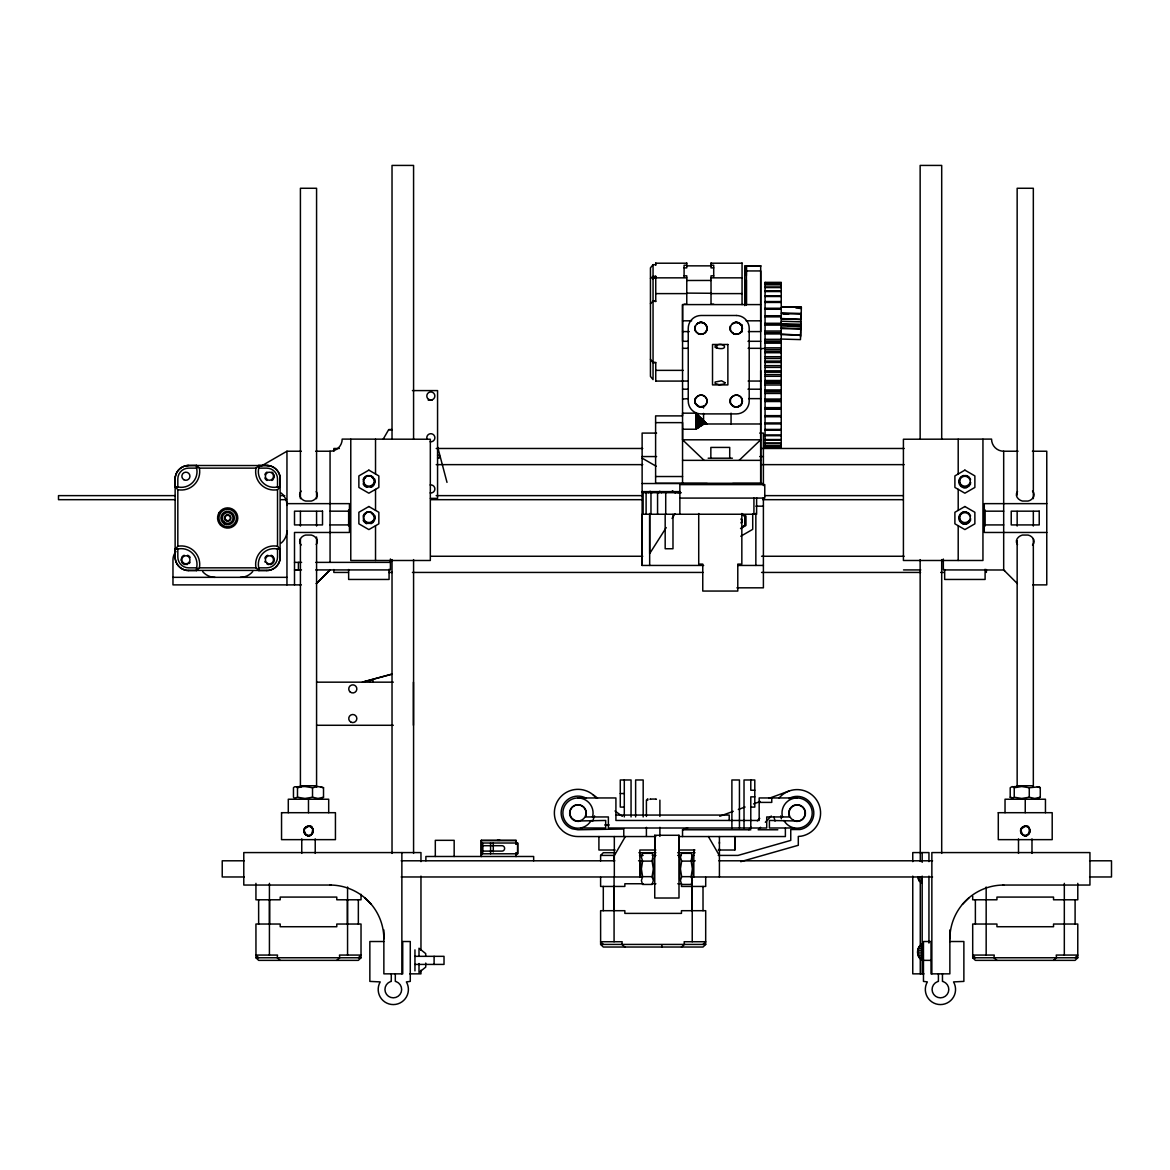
<?xml version="1.0" encoding="UTF-8"?>
<svg xmlns="http://www.w3.org/2000/svg" width="1170" height="1170" viewBox="0 0 1170 1170"><rect width="100%" height="100%" fill="white"/><g stroke="black" fill="none" stroke-linecap="round" stroke-linejoin="round"><path stroke-width="1.5" d="M703.667 565.446L642.125 565.446L642.125 514.244L756.624 514.244L756.624 497.747M649.672 565.446L649.672 514.244M654.747 835.278L654.747 898.019L678.995 898.019L678.995 835.278L654.747 835.278L654.747 856.952M704.106 460.351L682.549 439.803L682.549 422.633L655.609 422.633M682.549 415.379L682.549 413.171L696.018 413.171L706.797 423.979L696.018 422.633L696.018 413.171L696.018 414.443L706.797 423.979L696.018 420.981M682.549 399.072L687.931 398.634M760.69 304.595L682.549 304.595L682.549 341.304L688.004 341.304M693.81 853.617L693.81 850.02L693.81 876.973M682.549 429.229L696.018 429.229L696.018 422.633M719.418 850.151L719.418 848.718M719.418 843.511L719.418 842.064M734.818 850.02L734.833 836.55L734.833 850.02L718.248 850.02M741.517 514.507L745.246 516.657L745.231 525.257L741.517 527.407M746.401 304.595L746.401 265.824L760.69 265.751L760.705 483.268L655.609 483.268L655.609 415.891L682.549 415.891M752.719 513.82L752.719 529.337L740.785 536.24M760.69 370.568L760.705 483.268M280.113 477.155L280.113 558.821A13.47 13.47 0 0 1 268.515 570.419L186.849 570.419A13.47 13.47 0 0 1 175.237 558.821L175.149 549.271L177.825 546.273L177.825 489.689L175.149 486.705L175.237 477.155M186.849 465.558L196.399 465.455L199.383 468.132L255.967 468.132L258.965 465.455L266.833 465.455A13.484 13.484 0 0 1 280.23 478.881L280.215 486.705L277.524 489.689L277.524 546.273L280.215 549.271L280.215 557.154M482.493 853.793L482.523 851.102L502.047 851.102A2.691 2.603 -90 0 0 504.621 848.396A2.691 2.603 -90 0 0 502.018 845.705L482.523 845.705L482.493 843.014L517.666 843.014L517.666 853.793L482.493 853.793L482.493 843.014M800.909 323.754L800.821 327.161M800.543 336.975L800.646 333.318M800.66 332.66L800.689 331.563M800.719 330.627L800.806 327.819M801.07 318.313L801.201 313.472L781.443 312.916M801.348 308.514L795.966 308.032M800.967 321.823L781.209 321.267M781.633 306.686L801.377 307.257L781.619 306.891M801.377 307.257L800.47 339.607L780.712 339.051M922.179 960.16C916.008 957.294 916.008 946.91 922.179 944.044M188.516 570.521L196.399 570.521L197.013 564.788A15.722 15.722 0 0 0 180.867 548.642L175.149 549.271L177.825 548.979L177.825 557.066A10.779 10.779 0 0 0 188.604 567.845L196.692 567.845L196.692 570.521M258.965 465.455L258.336 471.174A15.722 15.722 0 0 0 274.482 487.334L280.215 486.705L277.524 486.998L277.524 478.91A10.779 10.779 0 0 0 266.745 468.132L258.672 468.132L258.672 465.455M642.593 861.105L641.394 868.886L642.593 876.666L641.394 880.557L642.593 884.447L652.099 884.447L653.313 880.557L652.099 876.666L653.313 868.886L652.099 861.105L653.035 855.402L652.099 853.325L642.593 853.325L641.394 857.215L642.593 861.105L652.099 861.105M681.642 861.105L680.443 868.886L681.642 876.666L680.443 880.557L681.642 884.447L691.163 884.447L692.362 880.557L691.163 876.666L692.362 868.886L691.163 861.105L692.084 855.402L691.163 853.325L681.642 853.325L680.443 857.215L681.642 861.105L691.163 861.105M592.517 816.952L592.854 815.695A15.122 15.122 0 0 0 574.485 798.364A15.122 15.122 0 0 0 565.841 822.101A15.122 15.122 0 0 0 591.069 820.638L591.142 820.462M594.55 815.87L592.561 821.355M316.207 544.503C319.41 540.569 315.505 535.977 311.366 535.056L305.648 535.056C301.158 535.918 297.414 541.227 301.231 545.001M1017.52 491.59C1014.317 495.524 1018.236 500.116 1022.375 501.053L1028.079 501.053C1032.583 500.19 1036.313 494.866 1032.51 491.093M383.219 439.101L388.689 429.639L391.804 429.639M614.323 855.636L625.336 836.55M666.227 527.582L649.672 553.6L649.672 513.469M672.063 518.412L674.988 513.82M705.261 332.499C710.848 327.322 702.044 318.532 696.867 324.119A5.923 5.923 0 0 1 705.261 324.119A5.923 5.923 0 0 1 705.261 332.499A5.923 5.923 0 0 1 696.867 332.499L694.775 330.408L694.775 326.211M740.551 332.543C746.138 327.351 737.349 318.562 732.171 324.148A5.923 5.923 0 0 1 740.551 324.148A5.923 5.923 0 0 1 740.551 332.543A5.923 5.923 0 0 1 732.171 332.543L731.06 331.417M653.05 264.683L650.447 267.871L650.447 376.418L653.05 379.606L653.05 264.683L655.741 264.683M301.231 491.093C297.414 494.866 301.158 500.19 305.648 501.053L311.366 501.053C315.505 500.116 319.41 495.524 316.207 491.59M1032.51 545.001C1036.327 541.213 1032.554 535.977 1028.079 535.056L1022.375 535.056C1018.266 536.05 1014.317 540.555 1017.52 544.503M748.815 829.779L751.242 827.234M757.312 820.887L759.725 818.342M760.544 827.278L758.16 829.779L777.831 829.779M765.326 822.276L771.293 816.016M358.342 957.762L361.018 955.071L339.476 955.071L339.768 957.762L336.784 960.365M703.009 944.424L705.685 941.733L684.143 941.733L684.435 944.424L681.452 947.027M1075.098 957.762L1077.775 955.071L1077.789 924.037L1053.541 924.037L1053.541 926.728L996.942 926.728L996.942 924.037L972.694 924.037L972.709 957.762L975.385 960.365L1075.098 960.365L1077.775 957.762L1077.775 955.071L1056.232 955.071L1056.525 957.762L1053.541 960.365M364.733 478.208L367.117 475.81L370.583 475.81L372.981 478.208M364.733 514.581L367.117 512.197L370.583 512.197L372.981 514.581M316.339 583.64L330.057 569.922L316.368 583.611M970.734 482.537L969.009 484.278A5.397 5.397 0 0 1 961.067 484.614A5.397 5.397 0 0 1 961.418 476.687M969.009 485.141L966.61 487.539L963.144 487.539L960.745 485.141M655.843 799.359C659.032 798.949 647.288 798.949 650.462 799.359M600.605 860.886L600.605 855.416L603.296 852.711L614.879 852.711M970.734 518.924L969.009 520.65A5.397 5.397 0 0 1 961.067 521.001A5.397 5.397 0 0 1 961.418 513.06M969.009 521.513L966.61 523.911L963.144 523.911L960.745 521.513M962.471 904.308L969.126 897.668M696.018 429.229L703.843 423.979L760.69 423.979M361.018 957.762L358.342 960.365L258.643 960.365L255.967 957.762L255.937 924.037L280.2 924.037L280.2 926.728L336.784 926.728L336.784 924.037L361.033 924.037L361.018 957.762L255.967 957.762M705.685 944.424L703.009 947.027L603.296 947.027L600.62 944.424L600.605 910.699L624.853 910.699L624.853 913.39L681.452 913.39L681.452 910.699L705.7 910.699L705.685 944.424L600.62 944.424M739.133 460.351L760.705 439.803L682.549 439.803M650.447 303.688L653.05 301.26L655.741 301.26L653.05 301.041L655.741 301.538L655.741 276.354L653.05 276.398L650.447 278.475M765.18 348.294L760.442 348.777M196.399 570.521L199.383 567.845L255.967 567.845L258.965 570.521L266.833 570.521M296.405 786.796L297.487 787.732L297.487 797.238L294.548 798.174L293.465 797.238L293.465 787.732L294.548 786.796L305.004 786.532L312.522 787.732L318.021 786.532L323.52 787.732L323.52 797.238L321.501 798.452M1013.161 798.174L1014.244 797.238L1014.244 787.732L1012.225 786.532L1010.207 787.732L1010.207 797.238L1013.161 798.174L1010.207 797.238M1014.244 787.732L1021.746 786.532L1029.264 787.732L1039.194 786.796L1040.276 787.732L1040.276 797.238L1038.258 798.452M301.319 451.225L286.957 451.225L262.972 465.075A12.928 12.928 0 0 0 261.129 466.377M743.242 526.412L745.231 525.257L745.246 516.657M740.508 528.577L745.963 525.432L745.963 515.999L743.242 514.434M696.018 428.717L698.914 427.445M704.033 406.209L699.528 406.794L694.775 403.167L694.775 398.97L696.867 396.879A5.923 5.923 0 0 1 705.261 396.879A5.923 5.923 0 0 1 705.261 405.259A5.923 5.923 0 0 1 696.867 405.259M682.534 836.55L682.534 829.779L687.594 827.936M719.74 816.25L733.268 811.322M738.343 809.479L745.1 807.022M753.568 803.936L760.324 801.479M768.778 798.408L789.077 791.022M323.52 797.238L318.021 798.452L312.522 797.238L305.004 798.452L297.487 797.238M1040.276 797.238L1034.763 798.452L1029.264 797.238L1021.746 798.452L1014.244 797.238M696.018 427.357L701.795 425.544M320.58 786.796L323.52 787.732M740.727 861.676L798.306 845.281L798.306 836.448L801.187 836.184A23.473 23.473 0 0 0 817.435 801.333A23.473 23.473 0 0 0 779.132 797.984M446.998 482.376L437.712 447.203M392.125 674.022L362.247 682.168L392.155 674.154M297.487 787.732L301.524 786.796M696.018 425.865L703.068 424.637M1013.161 786.796L1015.706 786.532M696.018 424.271L703.755 424.066M297.897 569.922L294.504 569.995L301.465 569.922M794.488 827.965L769.407 828.009L769.407 820.462L794.255 820.931A8.351 8.351 0 0 0 805.399 814.042A8.351 8.351 0 0 0 796.141 804.784A8.351 8.351 0 0 0 789.253 815.929L789.253 816.952L766.716 816.952L766.716 828.009L608.371 828.009L608.371 816.952L585.819 816.952L585.819 815.929A8.351 8.351 0 0 0 578.945 804.784A8.351 8.351 0 0 0 569.673 814.042A8.351 8.351 0 0 0 580.832 820.931L605.68 820.462L605.68 828.009L580.598 827.965M655.741 263.206L686.775 263.206M711.024 263.206L742.058 263.206M686.775 265.224L684.084 265.224L684.084 276.705M711.024 265.224L713.715 265.224L713.715 276.705M686.775 265.853L711.024 265.868M746.401 265.926L760.69 265.795M746.401 266.16L760.69 266.16M684.084 267.871L686.775 267.871L686.775 262.987M713.715 267.871L711.024 267.871L711.024 262.987M746.401 270.943L760.69 270.943L760.69 331.593L748.332 331.593M684.084 275.827L686.775 275.827L686.775 304.2L684.084 304.2M713.715 275.827L711.024 275.827L711.024 304.2L713.715 304.2M655.741 277.846L686.775 277.846M711.024 277.846L742.058 277.846M686.775 280.493L711.024 280.449M765.063 282.365L781.238 282.35L781.238 446.955L765.063 446.955L765.063 282.35M765.063 282.804L781.238 282.804M765.063 282.95L781.238 282.95M765.063 284.383L781.238 284.383M765.063 284.705L781.238 284.705M765.063 287.103L781.238 287.103M765.063 287.571L781.238 287.571M765.063 290.906L781.238 290.906M765.063 291.535L781.238 291.535M686.775 293.1L711.024 293.275M655.741 293.611L686.775 293.611M711.024 293.611L742.058 293.611M765.063 295.747L781.238 295.747M765.063 296.507L781.238 296.507M765.063 301.553L781.238 301.553M765.063 302.445L781.238 302.445M765.063 308.251L781.238 308.251M765.063 309.26L781.238 309.26M765.063 315.739L781.238 315.739M765.063 316.119L781.238 316.119M765.063 316.851L781.238 316.851M682.549 320.814L691.631 320.814M746.153 320.814L760.69 320.814M765.063 323.286L781.238 323.286M765.063 323.914L781.238 323.914M765.063 325.114L781.238 325.114M765.063 331.037L781.238 331.037M682.549 331.593L689.262 331.593M765.063 332.646L781.238 332.66M765.063 333.933L781.238 333.933M765.063 339.315L781.238 339.315M765.063 341.026L781.238 341.026M747.981 341.304L760.69 341.304M765.063 341.859L781.238 341.859M765.063 343.176L781.238 343.176M765.063 347.841L781.238 347.841M682.549 348.324L687.945 348.324M748.127 348.324L760.69 348.324M765.063 349.581L781.238 349.581M765.063 351.38L781.238 351.38M765.063 352.726L781.238 352.726M765.063 356.718L781.238 356.718M765.063 358.473L781.238 358.473M765.063 361.077L781.238 361.077M765.063 362.451L781.238 362.451M765.063 365.64L781.238 365.64M765.063 367.395L781.238 367.395M655.741 370.363L683.119 370.363M765.063 370.832L781.238 370.832M765.063 372.206L781.238 372.206M765.063 374.561L781.238 374.561M765.063 376.301L781.238 376.301M765.063 380.499L781.238 380.499M682.549 381.054L687.945 381.054M748.127 381.054L760.69 381.054M655.741 381.084L683.119 381.084M765.063 381.844L781.238 381.844M765.063 383.292L781.238 383.292M765.063 385.003L781.238 385.003M682.549 389.2L688.004 389.2M747.981 389.2L760.69 389.2M765.063 389.946L781.238 389.946M412.425 390.59L437.565 390.59L437.565 498.376L430.384 498.376M765.063 391.248L781.238 391.248M765.063 391.804L781.238 391.804M765.063 393.456L781.238 393.456M748.624 398.634L760.69 398.634M765.063 399.043L781.238 399.043M428.132 400.023L432.183 400.023M765.063 399.994L781.238 399.994M765.063 400.286L781.238 400.286M765.063 401.529L781.238 401.529M765.063 407.643L781.238 407.643M765.063 408.813L781.238 408.813M765.063 409.032L781.238 409.032M765.063 415.657L781.238 415.657M765.063 415.964L781.238 415.964M765.063 416.725L781.238 416.725M765.063 422.94L781.238 422.94M765.063 423.906L781.238 423.906M765.063 429.419L781.238 429.419M765.063 430.253L781.238 430.253M656.604 433.09L642.125 433.09L642.125 565.446M759.769 433.09L763.396 433.09L763.396 485.594M765.063 434.977L781.238 434.977M765.063 435.693L781.238 435.693M765.063 439.554L781.238 439.554M765.063 440.125L781.238 440.125M765.063 443.094L781.238 443.094M765.063 443.503L781.238 443.503M765.063 445.521L781.238 445.521M765.063 445.77L781.238 445.77M765.063 446.867L781.238 446.808M339.329 448.476L333.845 448.476L333.845 451.357M436.205 448.476L642.754 448.476M761.568 448.476L904.132 448.476M315.681 451.225L330.057 451.225A12.124 12.124 0 0 0 342.181 439.101L430.326 439.233L430.326 560.488L350.781 560.488L350.781 439.233M982.946 439.233L982.946 560.488L903.415 560.488L903.415 439.233L991.56 439.101A12.124 12.124 0 0 0 1003.684 451.225L1018.046 451.225M1032.408 451.225L1046.77 451.225L1046.77 584.883L1032.7 584.883M437.565 455.291L439.452 455.291L439.452 457.982L437.565 457.982M642.125 456.563L656.604 456.563M759.769 456.563L763.396 456.563M708.157 458.201L732.405 458.201M682.549 460.351L760.705 460.351M436.205 464.636L642.754 464.636M761.568 464.636L904.132 464.636M655.609 476.526L682.549 476.526M642.125 483.532L707.28 483.532M732.625 483.532L763.396 483.532M175.149 486.998L177.825 486.998L177.825 478.91A10.779 10.779 0 0 1 188.604 468.132L196.692 468.132L196.692 465.455M642.125 491.619L680.136 491.619M642.125 492.687L681.115 492.687M671.916 491.795L680.633 492.965M175.266 495.627L58.5 495.627L58.5 499.678L175.266 499.678M281.092 495.627L284.749 495.627M436.176 495.627L642.359 495.627M764.595 495.627L903.269 495.627M679.858 498.084L764.77 498.084L764.77 484.614L679.858 484.614L679.858 514.244M281.092 499.678L286.562 499.678M430.706 499.678L642.359 499.678M762.767 499.678L903.269 499.678M286.957 503.641L349.45 503.641L349.45 532.467L294.504 532.467L294.504 584.883M1046.77 503.641L984.277 503.641L984.277 532.467L1046.77 532.467M755.849 506.171L763.396 506.171M330.057 511.173L349.45 511.173M984.277 511.173L1003.684 511.173M330.057 524.92L349.45 524.92M984.277 524.92L1003.684 524.92M175.149 548.979L177.825 548.979M430.721 556.262L642.754 556.262M761.568 556.262L904.132 556.262M294.504 562.375L301.611 562.375M315.812 562.375L390.414 562.375M737.846 565.446L763.396 565.446M258.672 570.521L258.672 567.845L266.745 567.845A10.779 10.779 0 0 0 277.524 557.066L277.524 548.979L280.215 548.979M315.695 569.922L390.414 569.922L390.414 558.953M903.518 569.922L920.79 569.922M348.47 572.437L333.845 572.437L333.845 569.541M388.689 572.437L392.345 572.437M412.44 572.437L703.068 572.437M761.568 572.437L920.585 572.437M940.68 572.437L944.336 572.437M172.97 577.337L286.957 577.337M301.363 584.883L172.97 584.883L172.97 559.816A12.928 12.928 0 0 1 175.997 551.509M736.91 587.823L763.396 587.823L763.396 497.659M316.602 682.168L393.325 682.168M316.602 725.283L393.325 725.283M300.412 785.743L316.573 785.743M1017.154 785.743L1033.329 785.743M754.796 790.233L750.789 790.233L750.789 779.981M620.275 793.538L624.297 793.538M754.796 796.843L750.789 796.843L750.789 828.009M577.965 797.955L615.917 797.955L615.917 820.462L759.169 820.462L759.169 797.955L797.106 797.955M759.169 802.401L771.761 802.401L771.761 797.955M624.297 807.095L620.275 807.095L620.275 779.981L631.054 779.981L631.054 816.938M750.789 807.095L754.796 807.095L754.796 779.981L744.018 779.981L744.018 828.009M615.917 815.066L729.202 815.066L729.202 820.462M604.729 824.952L609.234 824.952M682.534 829.779L750.862 829.779M655.814 836.55L577.965 836.55A23.605 23.605 0 0 1 562.799 831.022L559.889 828.111A23.605 23.605 0 0 1 562.799 794.854A23.605 23.605 0 0 1 596.056 797.764M678.892 836.55L785.377 836.55L785.377 828.214M481.411 840.586L516.175 840.586M615.098 850.02L598.908 850.02L598.908 836.55M655.814 850.02L639.844 850.02L639.917 876.973M678.892 850.02L694.922 850.02M638.908 852.711L655.887 852.711M677.693 852.711L695.024 852.711M600.605 855.416L614.074 855.416L614.074 860.886M639.522 855.416L643.164 855.416M652.246 855.416L655.887 855.416M677.693 855.416L681.32 855.416M693.985 855.416L692.23 855.416L692.23 860.886M718.234 855.416L738.036 855.416L790.759 840.396L790.759 829.53L800.002 829.53A16.702 16.702 0 0 0 812.814 807.358A16.702 16.702 0 0 0 788.755 798.613M244.15 860.798L222.227 860.798L222.227 876.973L244.15 876.973M401.178 860.798L614.82 860.798M638.557 860.798L642.213 860.798M691.514 860.798L695.17 860.798M718.906 860.798L932.548 860.798M1089.592 860.798L1111.5 860.798L1111.5 876.973L1089.592 876.973M642.593 876.666L652.099 876.666M681.642 876.666L691.163 876.666M401.178 876.973L642.213 876.973M691.514 876.973L932.548 876.973M922.179 877.164L917.733 877.164L919.254 881.025L922.179 883.35M918.216 878.977L922.179 878.977M919.02 880.688L922.179 880.688M922.179 882.048L920.278 882.048L920.278 945.345L922.179 945.345M643.12 883.745L624.853 883.745L624.853 886.45L600.605 886.45L600.605 877.324M652.246 883.745L655.887 883.745M677.796 883.745L681.452 883.745L681.452 886.45L705.7 886.45L705.7 877.324M331.066 885.046L243.784 885.046L243.784 852.579L420.966 852.579L420.966 861.632M1002.675 885.046L1089.943 885.046L1089.943 852.579L931.861 852.579L931.861 973.849M383.862 941.514L369.852 941.514L369.852 981.396L380.206 981.908A15.122 15.122 0 0 0 393.296 1004.577A15.122 15.122 0 0 0 406.385 981.908L410.275 981.396L410.275 941.514L402.729 941.514L402.729 973.849L383.862 973.849L383.862 929.945M949.865 941.514L963.875 941.514L963.875 981.396L953.535 981.908A15.122 15.122 0 0 1 940.431 1004.577A15.122 15.122 0 0 1 927.342 981.908L923.466 981.396L923.466 941.514L931.013 941.514L931.013 973.849L949.865 973.849L949.865 929.945M919.02 946.706L922.179 946.706M918.216 948.417L922.179 948.417M917.733 950.23L922.179 950.23M917.572 952.102L922.179 952.102M917.733 953.974L922.179 953.974M918.216 955.788L922.179 955.788M414.955 956.329L444.015 956.329L444.015 964.416L414.955 964.416M919.02 957.484L922.179 957.484M972.709 957.762L1077.775 957.762M922.179 958.859L920.278 958.859L920.278 973.849M923.466 960.365L931.013 960.365M409.734 973.849L420.966 973.849L420.966 970.222M923.993 973.849L912.761 973.849L912.761 876.111M388.689 429.639L392.257 429.639M277.524 486.998L280.215 486.998M781.428 313.56L801.187 314.116M783.213 313.984L788.609 314.13M781.297 318.518L801.026 319.454L781.282 318.898M781.136 323.71L800.894 324.265M781.121 324.499L800.865 325.055M788.273 325.845L800.836 326.518L781.077 325.962M781.019 327.995L800.777 328.551M781.004 328.536L800.763 329.092M780.843 334.035L800.587 335.146L780.829 334.591M268.515 465.558L188.516 465.499A13.484 13.484 0 0 0 175.134 478.881L175.134 557.212M177.825 486.998L175.149 486.705L180.867 487.334A15.722 15.722 0 0 0 197.013 471.174L196.399 465.455M277.524 548.979L280.215 549.271L274.482 548.642A15.722 15.722 0 0 0 258.336 564.788L258.965 570.521L258.672 567.845M653.05 361.925L655.741 362.715L653.05 362.715L650.447 359.278M1037.322 786.796L1040.276 787.732M716.844 348.075C729.934 351.088 724.142 340.66 715.133 345.94L715.133 347.373L716.844 348.075L716.844 344.784M696.018 419.401L706.797 423.979L696.018 413.317M696.018 417.895L706.797 423.979L696.018 413.741M642.125 458.143L656.268 466.303M218.922 512.928L220.092 513.601M696.018 416.549L706.797 423.979L696.018 415.379M593.146 794.854L597.519 798.086M615.025 810.971L622.323 816.338M732.171 332.543L733.4 333.479M731.06 404.147C734.95 410.611 745.466 404.659 741.502 398.107M672.355 490.727L675.236 492.965M996.942 960.365L993.959 957.762L994.251 955.071L972.709 955.071L975.385 957.762M624.853 947.027L621.87 944.424L622.162 941.733L600.62 941.733L603.296 944.424M280.2 960.365L277.217 957.762L277.509 955.071L255.967 955.071L258.643 957.762M1004.781 571.019L1003.684 569.995L943.327 569.922L943.327 559.026M1017.388 583.64L1003.684 569.922L1003.684 451.225M266.029 479.7L266.321 479.992A4.855 4.855 0 0 0 267.023 480.49M364.616 897.668L371.256 904.308M425.661 956.329L425.734 953.638L419.006 948.241L419.006 956.329M708.391 836.55L719.418 855.636M783.929 820.462L784.017 820.638A15.122 15.122 0 0 0 809.231 822.101A15.122 15.122 0 0 0 800.587 798.364A15.122 15.122 0 0 0 782.218 815.695L782.554 816.952M773.999 817.157L775.052 821.106M1077.789 883.35L1077.789 899.788L1053.541 899.788L1053.541 897.083L996.942 897.083L996.942 899.788L972.694 899.788L972.694 896.132M1075.098 899.788L1075.098 924.037M1064.32 883.35L1064.32 955.071M1045.454 812.697L1045.454 799.227L1005.03 799.227L1005.03 812.697M1033.329 498.654L1033.329 188.268L1017.154 188.268L1017.154 495.012M1033.329 511.436L1033.329 526.047M1033.329 538.829L1033.329 787.132M1031.984 838.875L1031.984 853.369M1029.264 787.732L1029.264 797.238M1025.242 799.227L1025.242 812.697M1018.5 838.875L1018.5 853.369M1017.154 511.436L1017.154 526.047M1017.154 540.657L1017.154 787.132M986.383 569.541L986.383 572.437M986.164 887.006L986.164 955.071M985.096 509.93L985.096 526.003M985.096 569.249L985.096 579.457L944.673 579.457L944.673 569.512M975.37 899.788L975.385 924.037M958.201 439.233L958.201 473.996M958.201 489.353L958.201 510.369M958.201 525.725L958.201 560.488M942.464 973.849L942.464 981.396L943.298 981.615A8.351 8.351 0 0 1 947.144 994.456A8.351 8.351 0 0 1 933.733 994.456A8.351 8.351 0 0 1 937.58 981.615L938.413 981.396L938.413 973.849M941.704 439.159L941.704 165.423L920.146 165.423L920.146 439.159M941.704 559.596L941.704 853.398M928.951 861.632L928.951 852.579L912.761 852.579L912.761 861.632M928.951 876.111L928.951 943.078M922.179 852.579L922.179 862.348M922.179 876.111L922.179 973.849M920.146 559.596L920.278 861.442M755.849 513.352L755.849 565.446M753.933 498.084L753.933 514.244M746.401 265.751L746.401 275.564M746.401 280.069L746.401 304.829M744.764 265.678L744.764 305.589M742.058 262.987L742.058 304.58M742.058 324.675L742.058 331.987M741.838 513.513L741.838 564.101L737.787 564.101L737.787 591.055L702.76 591.055L702.76 564.101L698.724 564.101L698.724 513.513M739.44 828.009L739.44 779.981L731.893 779.981L731.893 828.009M731.06 413.156L731.06 423.979M730.08 326.255L730.08 330.437M730.08 403.167L730.08 398.97L732.171 396.879A5.923 5.923 0 0 1 740.551 396.879A5.923 5.923 0 0 1 740.551 405.259A5.923 5.923 0 0 1 732.171 405.259M729.714 458.201L729.714 447.423L710.848 447.423L710.848 458.201M719.418 836.55L719.418 876.973M703.565 406.399L703.565 408.023M703.565 413.434L703.565 422.224M703.009 886.45L703.024 910.699M693.137 860.798L693.137 876.973M692.23 877.324L692.23 941.733M692.055 886.45L692.055 910.699M682.549 304.595L682.549 483.268M679.668 858.107L679.668 879.664M678.995 835.278L678.995 856.952M672.984 514.42L672.984 548.745L665.174 548.745L665.174 514.42M665.715 492.687L665.715 514.244M661.913 945.418L661.913 947.027M659.895 800.163L659.895 816.47M659.895 827.351L659.895 836.404M657.569 492.687L657.569 514.244M655.741 262.987L655.741 265.298M655.741 362.422L655.741 381.303M654.059 858.107L654.059 879.664M650.973 492.687L650.973 514.244M647.77 800.163L647.77 798.817L646.41 800.163L646.41 816.47M646.41 827.351L646.41 836.404M646.103 492.687L646.103 514.244M643.178 816.938L643.178 779.981L635.632 779.981L635.632 816.938M643.134 492.687L643.134 514.244M640.604 860.798L640.604 876.973M624.297 779.981L624.297 816.938M623.785 836.55L623.785 829.004L577.965 829.779L572.203 828.769A16.848 16.848 0 0 1 562.712 805.823A16.848 16.848 0 0 1 586.389 798.349M614.323 836.55L614.323 876.973M614.25 886.45L614.25 910.699M614.074 877.324L614.074 941.733M603.296 886.45L603.296 910.699M533.666 860.798L533.666 856.484L425.88 856.484L425.88 860.798M517.637 843.014L517.637 853.793M516.175 844.126L516.175 840.323L481.148 840.323L481.148 856.484M516.175 852.901L516.175 856.484M515.911 840.586L515.911 844.126M515.911 852.959L515.911 856.484M500.014 840.323L497.323 840.323M493.272 843.014L493.272 851.994M490.581 843.014L490.581 853.793M482.64 845.705L482.596 851.102M481.411 840.323L481.411 856.484M454.165 856.484L454.165 840.323L435.313 840.323L435.313 856.484M434.099 956.329L434.099 964.416M425.734 963.071L425.734 967.107L419.006 972.489L419.006 963.51M420.966 876.111L420.966 950.318M414.955 949.865L414.955 970.881M413.58 439.159L413.58 165.423L392.023 165.423L392.023 439.159M413.58 559.596L413.58 853.398M413.419 682.168L413.419 725.283M401.866 852.579L401.866 973.849M395.314 973.849L395.314 981.396L396.147 981.615A8.351 8.351 0 0 1 399.994 994.456A8.351 8.351 0 0 1 386.597 994.456A8.351 8.351 0 0 1 390.444 981.615L391.277 981.396L391.277 973.849M392.023 559.596L392.023 853.398M389.069 569.249L389.069 579.457L348.645 579.457L348.645 569.512M375.526 439.233L375.526 473.996M375.526 489.353L375.526 510.369M375.526 525.725L375.526 560.488M374.722 479.071L374.722 482.537L372.981 484.278A5.397 5.397 0 0 1 364.192 483.502A5.397 5.397 0 0 1 367.921 475.503M374.722 515.458L374.722 518.924L372.981 520.65A5.397 5.397 0 0 1 364.192 519.889A5.397 5.397 0 0 1 367.921 511.875M373.04 682.168L373.04 680.282L370.334 680.282L370.334 682.168M361.033 894.304L361.033 899.788L336.784 899.788L336.784 897.083L280.2 897.083L280.2 899.788L255.937 899.788L255.937 883.35M358.356 899.788L358.342 924.037M348.645 509.93L348.645 526.003M347.563 887.006L347.563 955.071M347.388 899.788L347.388 924.037M330.057 451.225L330.057 562.375M328.697 812.697L328.697 799.227L288.288 799.227L288.288 812.697M316.573 498.654L316.573 188.268L300.412 188.268L300.412 498.654M316.573 511.436L316.573 526.047M316.573 537.001L316.573 787.132M315.227 838.875L315.227 853.369M312.522 787.732L312.522 797.238M308.485 799.227L308.485 812.697M301.758 838.875L301.758 853.369M300.412 511.436L300.412 526.047M300.412 538.829L300.412 787.132M298.408 562.375L298.408 569.922M286.957 451.225L286.957 584.883M269.597 899.788L269.597 924.037M269.422 883.35L269.422 955.071M258.628 899.788L258.643 924.037M430.136 484.965A4.036 4.036 0 0 1 434.874 488.943A4.036 4.036 0 0 1 430.136 492.921M427.035 439.13A4.036 4.036 0 0 1 430.136 433.763A4.036 4.036 0 0 1 434.874 437.741A4.036 4.036 0 0 1 430.136 441.733M369.793 511.875A5.397 5.397 0 0 1 371.548 512.519M369.793 475.503A5.397 5.397 0 0 1 372.981 477.345M962.179 512.519A5.397 5.397 0 0 1 963.948 511.875M965.82 511.875A5.397 5.397 0 0 1 966.727 512.124M968.336 513.06A5.397 5.397 0 0 1 969.009 513.718M962.179 476.146A5.397 5.397 0 0 1 963.948 475.503M965.82 475.503A5.397 5.397 0 0 1 969.009 477.345M280.23 557.081A13.47 13.47 0 0 1 266.745 570.565M188.604 570.565A13.47 13.47 0 0 1 175.134 557.081M266.745 465.47A13.47 13.47 0 0 1 280.23 478.94M175.134 478.94A13.47 13.47 0 0 1 188.604 465.47M277.524 489.689A18.413 18.413 0 0 1 255.967 468.132M199.383 468.132A18.413 18.413 0 0 1 177.825 489.689M177.825 546.273A18.413 18.413 0 0 1 199.383 567.845M255.967 567.845A18.413 18.413 0 0 1 277.524 546.273M741.312 518.924A4.066 4.066 0 0 1 741.312 522.99M648.253 492.731A9.433 9.433 0 0 1 650.213 491.239M659.646 491.239A9.433 9.433 0 0 1 661.591 492.731M651.222 492.979A7.415 7.415 0 0 1 658.637 492.979M741.18 519.012A3.905 3.905 0 0 1 741.18 522.917M781.414 818.795A16.702 16.702 0 0 1 780.653 815.973M329.969 885.046A53.893 53.893 0 0 1 383.862 938.94M949.865 938.94A53.893 53.893 0 0 1 1003.758 885.046M961.418 522.186A5.397 5.397 0 0 1 960.965 514.347A5.397 5.397 0 0 1 968.804 514.347A5.397 5.397 0 0 1 968.336 522.186M961.418 485.799A5.397 5.397 0 0 1 960.965 477.974A5.397 5.397 0 0 1 968.804 477.974A5.397 5.397 0 0 1 968.336 485.799M372.323 477.55A5.397 5.397 0 0 1 372.777 485.374A5.397 5.397 0 0 1 364.938 485.374A5.397 5.397 0 0 1 365.391 477.55M372.323 513.922A5.397 5.397 0 0 1 372.777 521.747A5.397 5.397 0 0 1 364.938 521.747A5.397 5.397 0 0 1 365.391 513.922M215.017 577.337A16.175 16.175 0 0 1 202.629 571.56M190.11 562.243A4.855 4.855 0 0 1 189.028 563.53M187.566 564.379A4.855 4.855 0 0 1 186.747 564.598M185.065 564.598A4.855 4.855 0 0 1 181.701 562.243M181.131 560.664A4.855 4.855 0 0 1 181.131 558.982M181.701 557.388A4.855 4.855 0 0 1 184.246 555.267M187.566 555.267A4.855 4.855 0 0 1 190.11 557.388M373.493 514.156A6.069 6.069 0 0 1 370.934 523.75M366.78 523.75A6.069 6.069 0 0 1 365.83 523.297M364.952 522.697A6.069 6.069 0 0 1 364.206 521.952M363.607 521.089A6.069 6.069 0 0 1 363.153 520.123M363.153 515.97A6.069 6.069 0 0 1 372.747 513.411M365.83 476.424A6.069 6.069 0 0 1 374.546 483.751M374.108 484.702A6.069 6.069 0 0 1 370.934 487.363M366.78 487.363A6.069 6.069 0 0 1 365.83 486.925M364.952 486.31A6.069 6.069 0 0 1 364.206 485.565M363.607 484.702A6.069 6.069 0 0 1 363.153 483.751M363.153 479.598A6.069 6.069 0 0 1 364.952 477.024M273.999 474.625A4.855 4.855 0 0 1 273.999 477.945M273.166 479.393A4.855 4.855 0 0 1 271.864 480.49M265.736 479.393A4.855 4.855 0 0 1 264.888 477.945M264.888 474.625A4.855 4.855 0 0 1 265.736 473.163M266.321 472.563A4.855 4.855 0 0 1 267.023 472.08M271.864 472.08A4.855 4.855 0 0 1 273.166 473.163M252.735 571.56A16.175 16.175 0 0 1 240.347 577.337M286.957 530.712A16.175 16.175 0 0 1 281.18 543.099M273.648 557.388A4.855 4.855 0 0 1 273.648 562.243M273.166 562.931A4.855 4.855 0 0 1 272.566 563.53M271.864 564.013A4.855 4.855 0 0 1 270.285 564.598M268.603 564.598A4.855 4.855 0 0 1 267.023 564.013M265.239 562.243A4.855 4.855 0 0 1 264.888 561.483M264.888 558.163A4.855 4.855 0 0 1 266.321 556.101M267.023 555.618A4.855 4.855 0 0 1 267.784 555.267M271.104 555.267A4.855 4.855 0 0 1 271.864 555.618M272.566 556.101A4.855 4.855 0 0 1 273.166 556.701M281.18 492.994A16.175 16.175 0 0 1 286.957 505.381M970.573 520.123A6.069 6.069 0 0 1 970.135 521.089M969.52 521.952A6.069 6.069 0 0 1 968.775 522.697M967.912 523.297A6.069 6.069 0 0 1 960.234 521.952M959.634 521.089A6.069 6.069 0 0 1 959.634 515.019M960.234 514.156A6.069 6.069 0 0 1 966.946 512.358M967.912 512.796A6.069 6.069 0 0 1 970.573 515.97M970.573 483.751A6.069 6.069 0 0 1 970.135 484.702M969.52 485.565A6.069 6.069 0 0 1 968.775 486.31M967.912 486.925A6.069 6.069 0 0 1 960.234 485.565M959.634 484.702A6.069 6.069 0 0 1 959.634 478.647M960.234 477.769A6.069 6.069 0 0 1 960.98 477.024M961.842 476.424A6.069 6.069 0 0 1 967.912 476.424M968.775 477.024A6.069 6.069 0 0 1 970.573 479.598M281.546 812.697L281.546 839.65L335.439 839.65L335.439 812.697L281.546 812.697M998.288 812.697L998.288 839.65L1052.196 839.65L1052.196 812.697L998.288 812.697M303.937 829.662C310.357 850.151 319.746 815.139 303.937 829.662M1020.679 829.662C1027.114 850.151 1036.488 815.139 1020.679 829.662M725.122 382.722L723.703 384.155L719.023 384.667L715.133 383.438L715.133 382.02L721.524 380.791L725.122 382.722M655.741 276.354L653.05 278.986L655.741 276.398M368.857 470.135L358.868 475.912L358.868 487.437L368.857 493.199L378.846 487.437L378.846 475.912L368.857 470.135M368.857 506.522L358.868 512.284L358.868 523.824L368.857 529.586L378.846 523.824L378.846 512.284L368.857 506.522M964.884 470.135L954.895 475.912L954.895 487.437L964.884 493.199L974.873 487.437L974.873 475.912L964.884 470.135M964.884 506.522L954.895 512.284L954.895 523.824L964.884 529.586L974.873 523.824L974.873 512.284L964.884 506.522M736.369 315.49L701.064 315.49A12.826 12.826 0 0 0 688.238 328.317L688.238 401.076A12.826 12.826 0 0 0 701.064 413.902L736.369 413.902A12.826 12.826 0 0 0 749.195 401.076L749.195 328.317A12.826 12.826 0 0 0 736.369 315.49M727.872 344.477L712.515 344.477L712.515 384.901L727.872 384.901L727.872 344.477M322.51 511.173L294.504 511.173L294.504 524.92L322.51 524.92L322.51 511.173M1039.223 511.173L1011.231 511.173L1011.231 524.92L1039.223 524.92L1039.223 511.173M350.766 722.036A4.036 4.036 0 0 0 356.835 718.541A4.036 4.036 0 0 0 350.766 715.045A4.036 4.036 0 0 0 350.766 722.036M350.196 691.996A4.036 4.036 0 0 0 356.777 689.598A4.036 4.036 0 0 0 351.409 685.093A4.036 4.036 0 0 0 350.196 691.996M428.82 399.482A4.036 4.036 0 0 0 434.874 395.972A4.036 4.036 0 0 0 428.82 392.476A4.036 4.036 0 0 0 428.82 399.482M183.88 479.715A4.036 4.036 0 0 0 189.949 476.219A4.036 4.036 0 0 0 183.88 472.724A4.036 4.036 0 0 0 183.88 479.715M183.046 562.609A4.036 4.036 0 0 0 189.818 560.796A4.036 4.036 0 0 0 184.86 555.852A4.036 4.036 0 0 0 183.046 562.609M266.584 562.682A4.036 4.036 0 0 0 273.356 560.869A4.036 4.036 0 0 0 268.398 555.911A4.036 4.036 0 0 0 266.584 562.682M220.53 525.125A10.106 10.106 0 0 0 237.437 520.606A10.106 10.106 0 0 0 225.064 508.219A10.106 10.106 0 0 0 220.53 525.125M266.584 479.071A4.036 4.036 0 0 0 273.356 477.258A4.036 4.036 0 0 0 268.398 472.314A4.036 4.036 0 0 0 266.584 479.071M224.304 523.824A6.742 6.742 0 0 0 234.409 517.988A6.742 6.742 0 0 0 224.304 512.153A6.742 6.742 0 0 0 224.304 523.824M223.865 521.791A5.397 5.397 0 0 0 232.888 519.378A5.397 5.397 0 0 0 226.278 512.782A5.397 5.397 0 0 0 223.865 521.791M223.294 525.564A8.76 8.76 0 0 0 236.428 517.988A8.76 8.76 0 0 0 223.294 510.398A8.76 8.76 0 0 0 223.294 525.564M225.386 520.27A3.232 3.232 0 0 0 230.797 518.822A3.232 3.232 0 0 0 226.834 514.859A3.232 3.232 0 0 0 225.386 520.27M226.322 520.328A2.691 2.691 0 0 0 230.373 517.988A2.691 2.691 0 0 0 226.322 515.648A2.691 2.691 0 0 0 226.322 520.328M733.327 406.326A6.069 6.069 0 0 0 742.423 401.076A6.069 6.069 0 0 0 733.327 395.826A6.069 6.069 0 0 0 733.327 406.326M733.327 333.567A6.069 6.069 0 0 0 742.423 328.317A6.069 6.069 0 0 0 733.327 323.066A6.069 6.069 0 0 0 733.327 333.567M698.037 333.567A6.069 6.069 0 0 0 707.119 328.317A6.069 6.069 0 0 0 698.037 323.066A6.069 6.069 0 0 0 698.037 333.567M698.037 406.326A6.069 6.069 0 0 0 707.119 401.076A6.069 6.069 0 0 0 698.037 395.826A6.069 6.069 0 0 0 698.037 406.326M1022.887 834.97A4.709 4.709 0 0 0 1029.951 830.89A4.709 4.709 0 0 0 1022.887 826.81A4.709 4.709 0 0 0 1022.887 834.97M1028.606 834.21A4.724 4.695 -90 0 0 1026.47 826.312A4.724 4.695 -90 0 0 1020.752 832.133A4.724 4.695 -90 0 0 1028.606 834.21M306.13 834.97A4.709 4.709 0 0 0 313.209 830.89A4.709 4.709 0 0 0 306.13 826.81A4.709 4.709 0 0 0 306.13 834.97M311.863 834.21A4.724 4.695 -90 0 0 309.714 826.312A4.724 4.695 -90 0 0 304.01 832.133A4.724 4.695 -90 0 0 311.863 834.21M793.07 820.082A8.088 8.088 0 0 0 805.194 813.077A8.088 8.088 0 0 0 793.07 806.071A8.088 8.088 0 0 0 793.07 820.082M572.773 819.132A8.088 8.088 0 0 0 585.936 814.349A8.088 8.088 0 0 0 575.201 805.34A8.088 8.088 0 0 0 572.773 819.132"/></g></svg>
